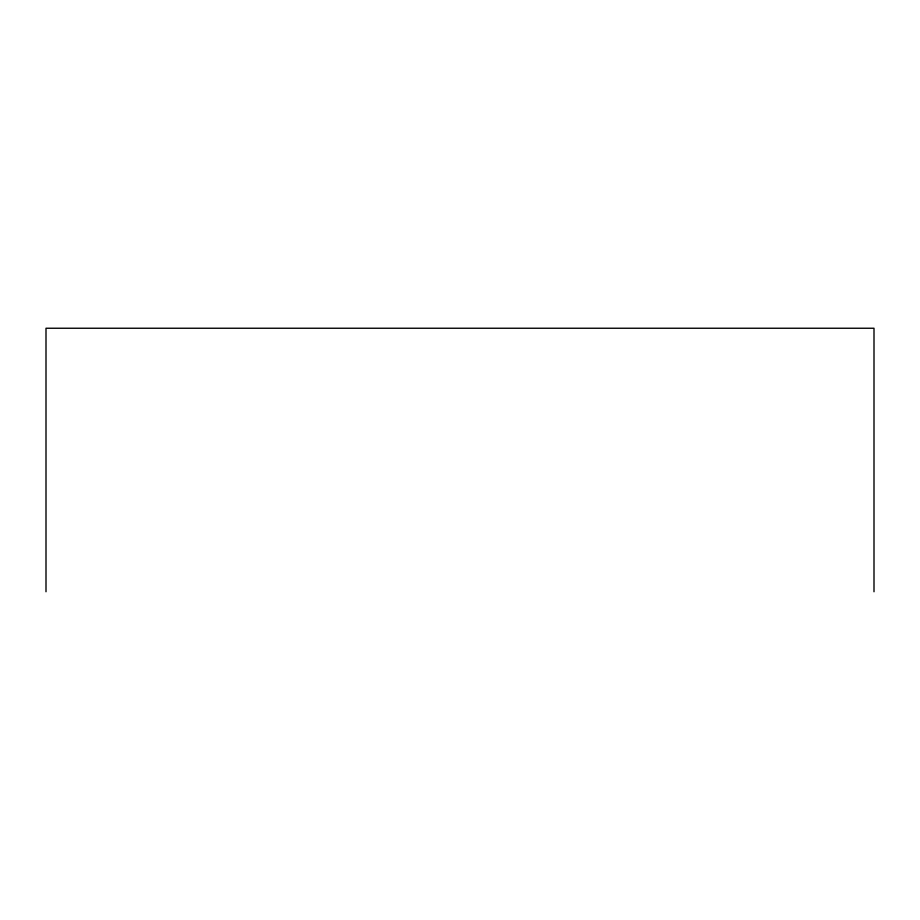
<?xml version="1.0" encoding="UTF-8"?>
<svg xmlns="http://www.w3.org/2000/svg" width="920" height="920" viewBox="0 0 920 920"><rect width="100%" height="100%" fill="white"/><g stroke="black" fill="none" stroke-linecap="round" stroke-linejoin="round"><path stroke-width="1.38" d="M874 591.755L874 328.244L46 328.244L46 591.755"/></g></svg>
